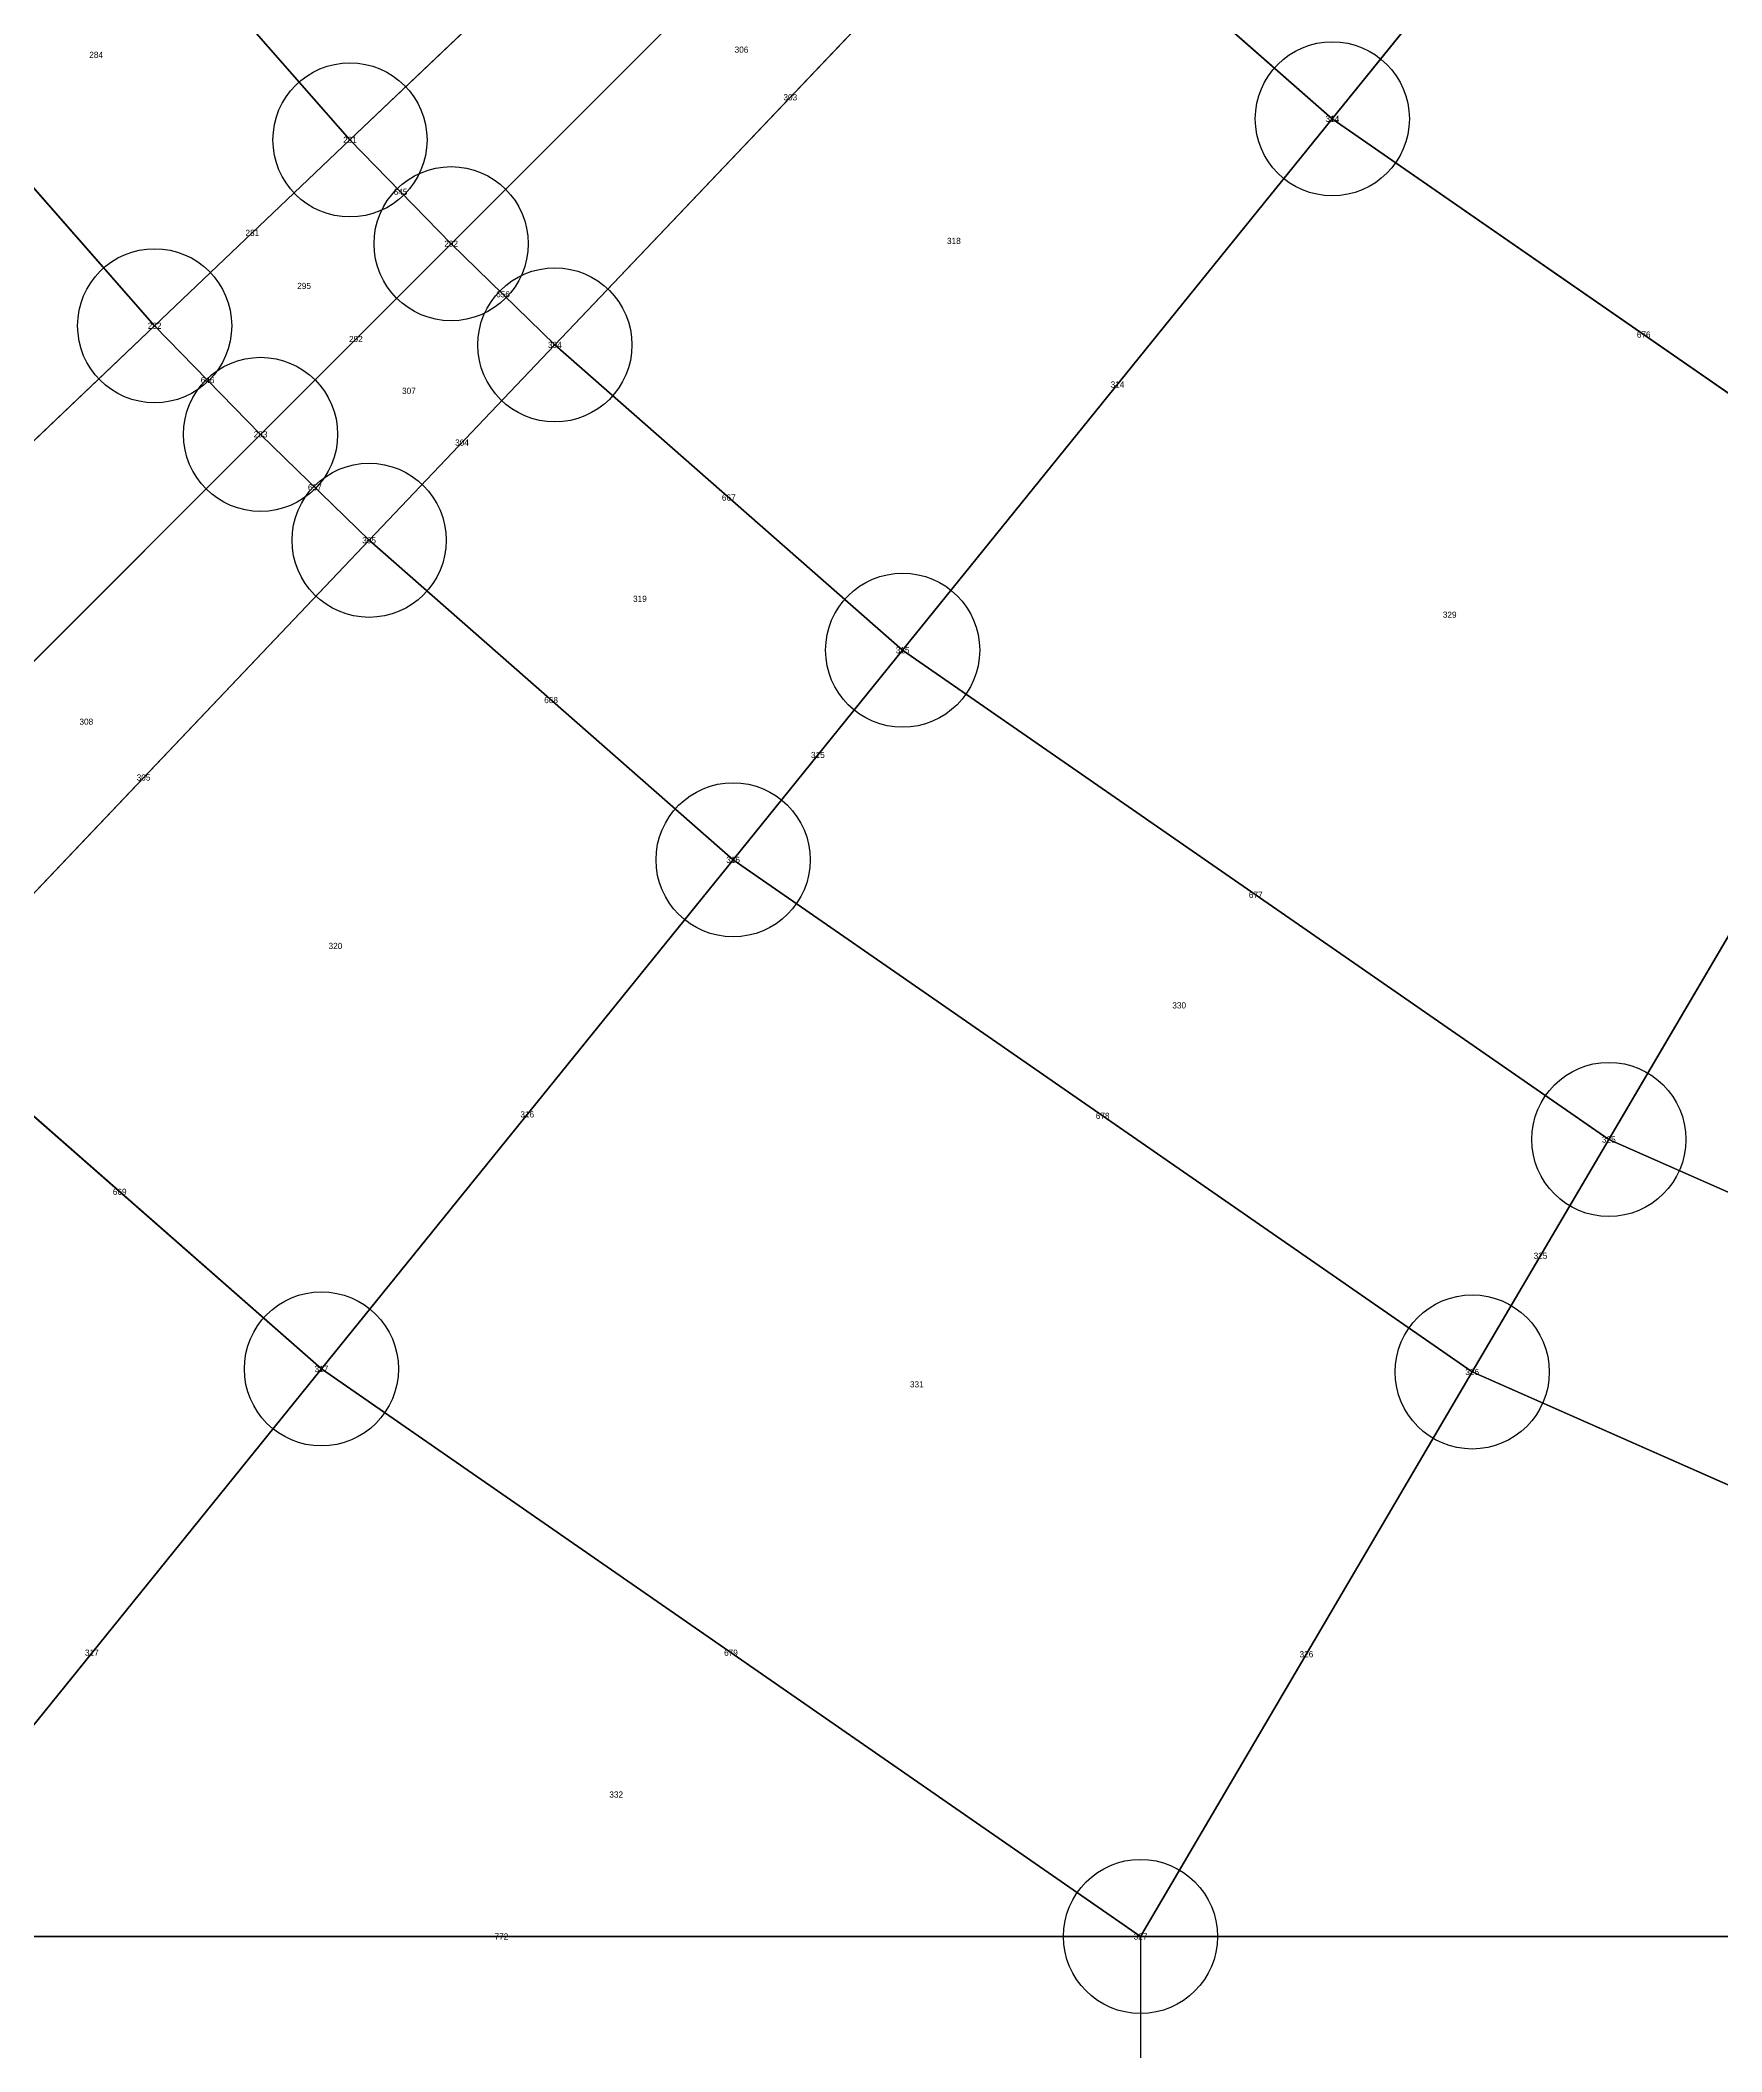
# Model space of a CAD drawing. Extents: x -2.75 to 2.75, y -2.5 to 2.5.
# Drawn here: x -1.459 to -0.913, y -1.912 to -1.26 of the extents above; entities that cross this region are included whole.
import ezdxf
from ezdxf.enums import TextEntityAlignment as Align

# ---------------------------------------------------------------- set-up
doc = ezdxf.new("R2010")
doc.units = 0
doc.header["$MEASUREMENT"] = 0
doc.header["$PDMODE"] = 33
doc.header["$PDSIZE"] = 0.05
for name, color, linetype in [('BRANCHE ESTERNO', 1, 'Continuous'), ('BRANCHE INTERNO', 7, 'Continuous'), ('BRANCHES-Index', 7, 'Continuous'), ('Faces', 7, 'Continuous'), ('Faces-Index', 7, 'Continuous'), ('NODI-Index', 7, 'Continuous'), ('NODO INTRADOSSO INTERNO', 7, 'Continuous')]:
    doc.layers.add(name, color=color, linetype=linetype)

msp = doc.modelspace()

# ---------------------------------------------------------------- linework, layer by layer
at = {"layer": 'BRANCHE ESTERNO'}
msp.add_line((-1.1021, -1.875, 1.51691), (-1.1021, -2.475, -1.48309), dxfattribs=at)
at = {"layer": 'BRANCHE INTERNO'}
for p, q in [((-0.88731, -1.09678, 2.24522), (-1.03985, -1.28532, 2.07314)), ((-1.19799, -1.13936, 2.07314), (-1.35866, -1.29216, 1.875)), ((-1.16904, -1.16904, 2.07314), (-1.32583, -1.32583, 1.875)), ((-1.4577, -1.1793, 1.875), (-1.35866, -1.29216, 1.875)), ((-1.13936, -1.19799, 2.07314), (-1.29216, -1.35866, 1.875)), ((-1.13936, -1.19799, 2.07314), (-1.03985, -1.28532, 2.07314)), ((-1.52571, -1.23432, 1.78323), (-1.42205, -1.35245, 1.78323)), ((-1.03985, -1.28532, 2.07314), (-1.1793, -1.4577, 1.875)), ((-1.03985, -1.28532, 2.07314), (-0.83777, -1.4253, 2.07314)), ((-1.35866, -1.29216, 1.875), (-1.42205, -1.35245, 1.78323)), ((-1.35866, -1.29216, 1.875), (-1.32583, -1.32583, 1.875)), ((-1.32583, -1.32583, 1.875), (-1.38768, -1.38768, 1.78323)), ((-1.32583, -1.32583, 1.875), (-1.29216, -1.35866, 1.875)), ((-1.42205, -1.35245, 1.78323), (-1.57598, -1.49884, 1.51691)), ((-1.42205, -1.35245, 1.78323), (-1.38768, -1.38768, 1.78323)), ((-1.29216, -1.35866, 1.875), (-1.35245, -1.42205, 1.78323)), ((-1.29216, -1.35866, 1.875), (-1.1793, -1.4577, 1.875)), ((-1.38768, -1.38768, 1.78323), (-1.5379, -1.5379, 1.51691)), ((-1.38768, -1.38768, 1.78323), (-1.35245, -1.42205, 1.78323)), ((-1.35245, -1.42205, 1.78323), (-1.49884, -1.57598, 1.51691)), ((-1.35245, -1.42205, 1.78323), (-1.23432, -1.52571, 1.78323)), ((-0.83777, -1.4253, 2.07314), (-0.95012, -1.61644, 1.875)), ((-1.1793, -1.4577, 1.875), (-1.23432, -1.52571, 1.78323)), ((-1.1793, -1.4577, 1.875), (-0.95012, -1.61644, 1.875)), ((-1.23432, -1.52571, 1.78323), (-1.36793, -1.69086, 1.51691)), ((-1.23432, -1.52571, 1.78323), (-0.99445, -1.69186, 1.78323)), ((-1.49884, -1.57598, 1.51691), (-1.36793, -1.69086, 1.51691)), ((-0.95012, -1.61644, 1.875), (-0.99445, -1.69186, 1.78323)), ((-0.95012, -1.61644, 1.875), (-0.55358, -1.79142, 1.875)), ((-1.36793, -1.69086, 1.51691), (-1.51691, -1.875, 1.1021)), ((-1.36793, -1.69086, 1.51691), (-1.1021, -1.875, 1.51691)), ((-0.99445, -1.69186, 1.78323), (-1.1021, -1.875, 1.51691)), ((-0.99445, -1.69186, 1.78323), (-0.57941, -1.875, 1.78323)), ((-1.51691, -1.875, 1.1021), (-1.1021, -1.875, 1.51691)), ((-1.1021, -1.875, 1.51691), (-0.57941, -1.875, 1.78323))]:
    msp.add_line(p, q, dxfattribs=at)
at = {"layer": 'Faces'}
for points in [[(-0.97223, -1.02226, 2.24522), (-0.88731, -1.09678, 2.24522), (-1.03985, -1.28532, 2.07314), (-1.13936, -1.19799, 2.07314)], [(-1.28532, -1.03985, 2.07314), (-1.19799, -1.13936, 2.07314), (-1.35866, -1.29216, 1.875), (-1.4577, -1.1793, 1.875)], [(-0.88731, -1.09678, 2.24522), (-0.71488, -1.21622, 2.24522), (-0.83777, -1.4253, 2.07314), (-1.03985, -1.28532, 2.07314)], [(-1.19799, -1.13936, 2.07314), (-1.16904, -1.16904, 2.07314), (-1.32583, -1.32583, 1.875), (-1.35866, -1.29216, 1.875)], [(-1.16904, -1.16904, 2.07314), (-1.13936, -1.19799, 2.07314), (-1.29216, -1.35866, 1.875), (-1.32583, -1.32583, 1.875)], [(-1.4577, -1.1793, 1.875), (-1.35866, -1.29216, 1.875), (-1.42205, -1.35245, 1.78323), (-1.52571, -1.23432, 1.78323)], [(-1.13936, -1.19799, 2.07314), (-1.03985, -1.28532, 2.07314), (-1.1793, -1.4577, 1.875), (-1.29216, -1.35866, 1.875)], [(-1.52571, -1.23432, 1.78323), (-1.42205, -1.35245, 1.78323), (-1.57598, -1.49884, 1.51691), (-1.69086, -1.36793, 1.51691)], [(-1.03985, -1.28532, 2.07314), (-0.83777, -1.4253, 2.07314), (-0.95012, -1.61644, 1.875), (-1.1793, -1.4577, 1.875)], [(-1.35866, -1.29216, 1.875), (-1.32583, -1.32583, 1.875), (-1.38768, -1.38768, 1.78323), (-1.42205, -1.35245, 1.78323)], [(-1.32583, -1.32583, 1.875), (-1.29216, -1.35866, 1.875), (-1.35245, -1.42205, 1.78323), (-1.38768, -1.38768, 1.78323)], [(-1.42205, -1.35245, 1.78323), (-1.38768, -1.38768, 1.78323), (-1.5379, -1.5379, 1.51691), (-1.57598, -1.49884, 1.51691)], [(-1.29216, -1.35866, 1.875), (-1.1793, -1.4577, 1.875), (-1.23432, -1.52571, 1.78323), (-1.35245, -1.42205, 1.78323)], [(-1.38768, -1.38768, 1.78323), (-1.35245, -1.42205, 1.78323), (-1.49884, -1.57598, 1.51691), (-1.5379, -1.5379, 1.51691)], [(-1.35245, -1.42205, 1.78323), (-1.23432, -1.52571, 1.78323), (-1.36793, -1.69086, 1.51691), (-1.49884, -1.57598, 1.51691)], [(-0.83777, -1.4253, 2.07314), (-0.48812, -1.57958, 2.07314), (-0.55358, -1.79142, 1.875), (-0.95012, -1.61644, 1.875)], [(-1.1793, -1.4577, 1.875), (-0.95012, -1.61644, 1.875), (-0.99445, -1.69186, 1.78323), (-1.23432, -1.52571, 1.78323)], [(-1.23432, -1.52571, 1.78323), (-0.99445, -1.69186, 1.78323), (-1.1021, -1.875, 1.51691), (-1.36793, -1.69086, 1.51691)], [(-1.49884, -1.57598, 1.51691), (-1.36793, -1.69086, 1.51691), (-1.51691, -1.875, 1.1021), (-1.66208, -1.74761, 1.1021)], [(-0.95012, -1.61644, 1.875), (-0.55358, -1.79142, 1.875), (-0.57941, -1.875, 1.78323), (-0.99445, -1.69186, 1.78323)], [(-1.36793, -1.69086, 1.51691), (-1.1021, -1.875, 1.51691), (-1.1021, -1.875, 1.51691), (-1.51691, -1.875, 1.1021)], [(-0.99445, -1.69186, 1.78323), (-0.57941, -1.875, 1.78323), (-0.57941, -1.875, 1.78323), (-1.1021, -1.875, 1.51691)]]:
    msp.add_3dface(points, dxfattribs=at)
at = {"layer": 'NODO INTRADOSSO INTERNO'}
for p in [(-1.03985, -1.28532, 2.07314), (-1.35866, -1.29216, 1.875), (-1.32583, -1.32583, 1.875), (-1.42205, -1.35245, 1.78323), (-1.29216, -1.35866, 1.875), (-1.38768, -1.38768, 1.78323), (-1.35245, -1.42205, 1.78323), (-1.1793, -1.4577, 1.875), (-1.23432, -1.52571, 1.78323), (-0.95012, -1.61644, 1.875), (-1.36793, -1.69086, 1.51691), (-0.99445, -1.69186, 1.78323), (-1.1021, -1.875, 1.51691)]:
    msp.add_point(p, dxfattribs=at)

# ---------------------------------------------------------------- texts
at = {"layer": 'BRANCHES-Index'}
for s, p in [('303', (-1.21576, -1.27832, 1.97407)), ('645', (-1.34224, -1.30899, 1.875)), ('281', (-1.39035, -1.3223, 1.82912)), ('656', (-1.30899, -1.34224, 1.875)), ('292', (-1.35675, -1.35675, 1.82912)), ('676', (-0.93881, -1.35531, 2.07314)), ('646', (-1.40487, -1.37007, 1.78323)), ('314', (-1.10957, -1.37151, 1.97407)), ('304', (-1.3223, -1.39035, 1.82912)), ('657', (-1.37007, -1.40487, 1.78323)), ('667', (-1.23573, -1.40818, 1.875)), ('668', (-1.29339, -1.47388, 1.78323)), ('315', (-1.20681, -1.4917, 1.82912)), ('305', (-1.42565, -1.49901, 1.65007)), ('677', (-1.06471, -1.53707, 1.875)), ('316', (-1.30113, -1.60828, 1.65007)), ('678', (-1.11439, -1.60879, 1.78323)), ('669', (-1.43339, -1.63342, 1.51691)), ('325', (-0.97229, -1.65415, 1.82912)), ('317', (-1.44242, -1.78293, 1.3095)), ('679', (-1.23502, -1.78293, 1.51691)), ('326', (-1.04827, -1.78343, 1.65007)), ('772', (-1.3095, -1.875, 1.3095))]:
    msp.add_text(s, height=0.002, dxfattribs=at).set_placement(p, align=Align.MIDDLE_CENTER)
at = {"layer": 'Faces-Index'}
for s, p in [('284', (-1.44103, -1.26456, 1.82912)), ('306', (-1.2316, -1.26288, 1.97407)), ('318', (-1.16267, -1.32492, 1.97407)), ('295', (-1.37355, -1.33953, 1.82912)), ('307', (-1.33953, -1.37355, 1.82912)), ('319', (-1.26456, -1.44103, 1.82912)), ('329', (-1.00176, -1.44619, 1.97407)), ('308', (-1.44422, -1.4809, 1.65007)), ('320', (-1.36339, -1.55365, 1.65007)), ('330', (-1.08955, -1.57293, 1.82912)), ('331', (-1.1747, -1.69586, 1.65007)), ('332', (-1.27226, -1.82896, 1.4132))]:
    msp.add_text(s, height=0.002, dxfattribs=at).set_placement(p, align=Align.MIDDLE_CENTER)
at = {"layer": 'NODI-Index'}
for s, p in [('314', (-1.03985, -1.28532, 2.07314)), ('281', (-1.35866, -1.29216, 1.875)), ('292', (-1.32583, -1.32583, 1.875)), ('282', (-1.42205, -1.35245, 1.78323)), ('304', (-1.29216, -1.35866, 1.875)), ('293', (-1.38768, -1.38768, 1.78323)), ('305', (-1.35245, -1.42205, 1.78323)), ('315', (-1.1793, -1.4577, 1.875)), ('316', (-1.23432, -1.52571, 1.78323)), ('325', (-0.95012, -1.61644, 1.875)), ('317', (-1.36793, -1.69086, 1.51691)), ('326', (-0.99445, -1.69186, 1.78323)), ('327', (-1.1021, -1.875, 1.51691))]:
    msp.add_text(s, height=0.002, dxfattribs=at).set_placement(p, align=Align.MIDDLE_CENTER)

doc.saveas('drawing.dxf')
